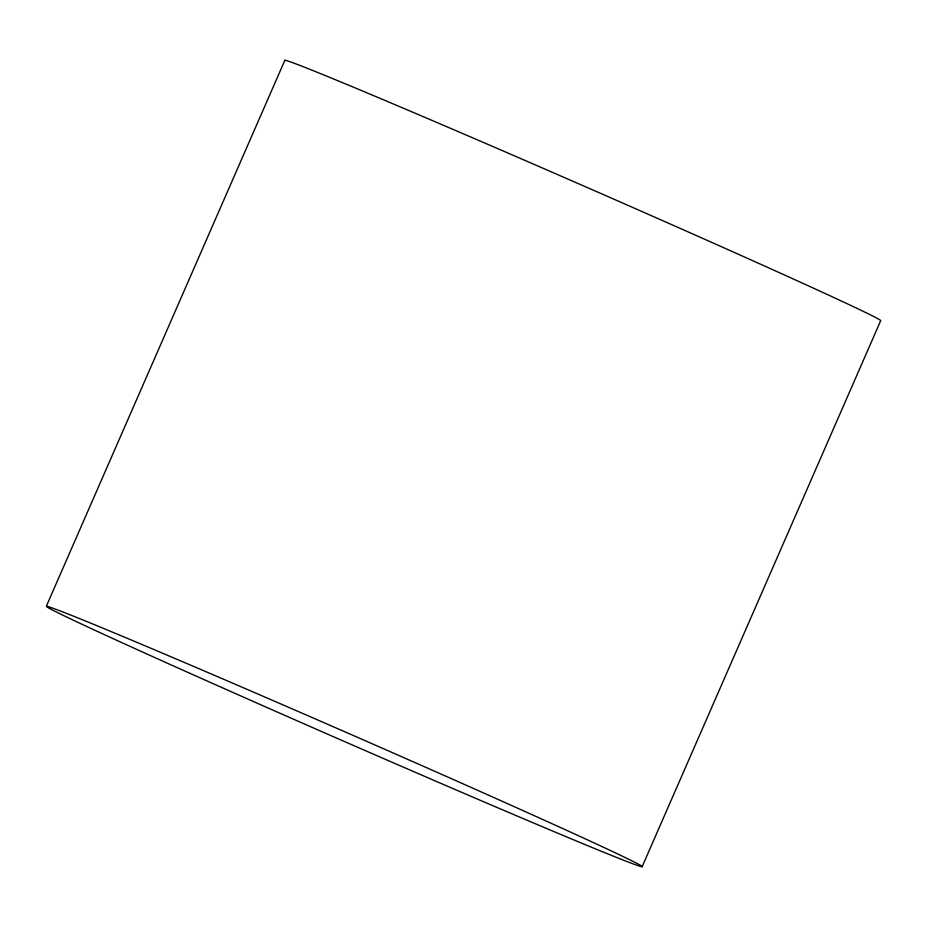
<?xml version="1.0" encoding="UTF-8"?>
<svg xmlns="http://www.w3.org/2000/svg" width="927" height="927" viewBox="0 0 927 927"><rect width="100%" height="100%" fill="white"/><g stroke="black" fill="none" stroke-linecap="round" stroke-linejoin="round"><path stroke-width="1.39" d="M46.35 606.212L284.879 60.255M642.121 866.745A325.238 4.542 23.6 0 0 203.465 670.627A325.238 4.542 23.6 0 0 187.127 672.063A325.238 4.542 23.6 0 0 642.121 866.745L880.65 320.788A325.238 4.542 23.6 0 0 581.553 185.041A325.238 4.542 23.6 0 0 284.96 60.637"/></g></svg>
